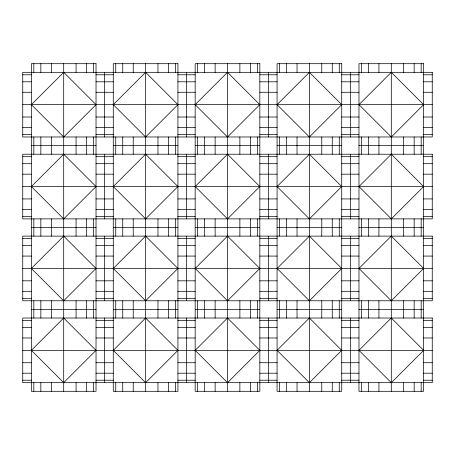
<?xml version="1.0" encoding="UTF-8"?>
<svg xmlns="http://www.w3.org/2000/svg" width="455" height="455" viewBox="0 0 455 455"><rect width="100%" height="100%" fill="white"/><g stroke="black" fill="none" stroke-linecap="round" stroke-linejoin="round"><path stroke-width="0.68" d="M22.75 74.779L31.372 74.779M96.028 74.779L113.272 74.779M177.928 74.779L195.172 74.779M259.828 74.779L277.072 74.779M341.728 74.779L358.972 74.779M423.628 74.779L432.25 74.779M22.75 81.792L31.372 81.792M96.028 81.792L113.272 81.792M177.928 81.792L195.172 81.792M259.828 81.792L277.072 81.792M341.728 81.792L358.972 81.792M423.628 81.792L432.25 81.792M22.75 92.28L31.372 92.28M96.028 92.28L113.272 92.28M177.928 92.28L195.172 92.28M259.828 92.28L277.072 92.28M341.728 92.28L358.972 92.28M423.628 92.28L432.25 92.28M22.75 104.65L432.25 104.65M22.75 117.02L31.372 117.02M96.028 117.02L113.272 117.02M177.928 117.02L195.172 117.02M259.828 117.02L277.072 117.02M341.728 117.02L358.972 117.02M423.628 117.02L432.25 117.02M22.75 127.508L31.372 127.508M96.028 127.508L113.272 127.508M177.928 127.508L195.172 127.508M259.828 127.508L277.072 127.508M341.728 127.508L358.972 127.508M423.628 127.508L432.25 127.508M22.75 134.521L31.372 134.521M96.028 134.521L113.272 134.521M177.928 134.521L195.172 134.521M259.828 134.521L277.072 134.521M341.728 134.521L358.972 134.521M423.628 134.521L432.25 134.521M31.372 145.6L96.028 145.6M113.272 145.6L177.928 145.6M195.172 145.6L259.828 145.6M277.072 145.6L341.728 145.6M358.972 145.6L423.628 145.6M22.75 156.679L31.372 156.679M96.028 156.679L113.272 156.679M177.928 156.679L195.172 156.679M259.828 156.679L277.072 156.679M341.728 156.679L358.972 156.679M423.628 156.679L432.25 156.679M22.75 163.692L31.372 163.692M96.028 163.692L113.272 163.692M177.928 163.692L195.172 163.692M259.828 163.692L277.072 163.692M341.728 163.692L358.972 163.692M423.628 163.692L432.25 163.692M22.75 174.18L31.372 174.18M96.028 174.18L113.272 174.18M177.928 174.18L195.172 174.18M259.828 174.18L277.072 174.18M341.728 174.18L358.972 174.18M423.628 174.18L432.25 174.18M22.75 186.55L432.25 186.55M22.75 198.92L31.372 198.92M96.028 198.92L113.272 198.92M177.928 198.92L195.172 198.92M259.828 198.92L277.072 198.92M341.728 198.92L358.972 198.92M423.628 198.92L432.25 198.92M22.75 209.408L31.372 209.408M96.028 209.408L113.272 209.408M177.928 209.408L195.172 209.408M259.828 209.408L277.072 209.408M341.728 209.408L358.972 209.408M423.628 209.408L432.25 209.408M22.75 216.421L31.372 216.421M96.028 216.421L113.272 216.421M177.928 216.421L195.172 216.421M259.828 216.421L277.072 216.421M341.728 216.421L358.972 216.421M423.628 216.421L432.25 216.421M31.372 227.5L96.028 227.5M113.272 227.5L177.928 227.5M195.172 227.5L259.828 227.5M277.072 227.5L341.728 227.5M358.972 227.5L423.628 227.5M22.75 238.579L31.372 238.579M96.028 238.579L113.272 238.579M177.928 238.579L195.172 238.579M259.828 238.579L277.072 238.579M341.728 238.579L358.972 238.579M423.628 238.579L432.25 238.579M22.75 245.592L31.372 245.592M96.028 245.592L113.272 245.592M177.928 245.592L195.172 245.592M259.828 245.592L277.072 245.592M341.728 245.592L358.972 245.592M423.628 245.592L432.25 245.592M22.75 256.08L31.372 256.08M96.028 256.08L113.272 256.08M177.928 256.08L195.172 256.08M259.828 256.08L277.072 256.08M341.728 256.08L358.972 256.08M423.628 256.08L432.25 256.08M22.75 268.45L432.25 268.45M22.75 280.82L31.372 280.82M96.028 280.82L113.272 280.82M177.928 280.82L195.172 280.82M259.828 280.82L277.072 280.82M341.728 280.82L358.972 280.82M423.628 280.82L432.25 280.82M22.75 291.308L31.372 291.308M96.028 291.308L113.272 291.308M177.928 291.308L195.172 291.308M259.828 291.308L277.072 291.308M341.728 291.308L358.972 291.308M423.628 291.308L432.25 291.308M22.75 298.321L31.372 298.321M96.028 298.321L113.272 298.321M177.928 298.321L195.172 298.321M259.828 298.321L277.072 298.321M341.728 298.321L358.972 298.321M423.628 298.321L432.25 298.321M31.372 309.4L96.028 309.4M113.272 309.4L177.928 309.4M195.172 309.4L259.828 309.4M277.072 309.4L341.728 309.4M358.972 309.4L423.628 309.4M22.75 320.479L31.372 320.479M96.028 320.479L113.272 320.479M177.928 320.479L195.172 320.479M259.828 320.479L277.072 320.479M341.728 320.479L358.972 320.479M423.628 320.479L432.25 320.479M22.75 327.492L31.372 327.492M96.028 327.492L113.272 327.492M177.928 327.492L195.172 327.492M259.828 327.492L277.072 327.492M341.728 327.492L358.972 327.492M423.628 327.492L432.25 327.492M22.75 337.98L31.372 337.98M96.028 337.98L113.272 337.98M177.928 337.98L195.172 337.98M259.828 337.98L277.072 337.98M341.728 337.98L358.972 337.98M423.628 337.98L432.25 337.98M22.75 350.35L432.25 350.35M22.75 362.72L31.372 362.72M96.028 362.72L113.272 362.72M177.928 362.72L195.172 362.72M259.828 362.72L277.072 362.72M341.728 362.72L358.972 362.72M423.628 362.72L432.25 362.72M22.75 373.208L31.372 373.208M96.028 373.208L113.272 373.208M177.928 373.208L195.172 373.208M259.828 373.208L277.072 373.208M341.728 373.208L358.972 373.208M423.628 373.208L432.25 373.208M22.75 380.221L31.372 380.221M96.028 380.221L113.272 380.221M177.928 380.221L195.172 380.221M259.828 380.221L277.072 380.221M341.728 380.221L358.972 380.221M423.628 380.221L432.25 380.221M421.171 63.7L421.171 72.322M421.171 136.978L421.171 154.222M421.171 218.878L421.171 236.122M421.171 300.778L421.171 318.022M421.171 382.678L421.171 391.3M414.158 63.7L414.158 72.322M414.158 136.978L414.158 154.222M414.158 218.878L414.158 236.122M414.158 300.778L414.158 318.022M414.158 382.678L414.158 391.3M403.67 63.7L403.67 72.322M403.67 136.978L403.67 154.222M403.67 218.878L403.67 236.122M403.67 300.778L403.67 318.022M403.67 382.678L403.67 391.3M391.3 63.7L391.3 391.3M378.93 63.7L378.93 72.322M378.93 136.978L378.93 154.222M378.93 218.878L378.93 236.122M378.93 300.778L378.93 318.022M378.93 382.678L378.93 391.3M368.442 63.7L368.442 72.322M368.442 136.978L368.442 154.222M368.442 218.878L368.442 236.122M368.442 300.778L368.442 318.022M368.442 382.678L368.442 391.3M361.429 63.7L361.429 72.322M361.429 136.978L361.429 154.222M361.429 218.878L361.429 236.122M361.429 300.778L361.429 318.022M361.429 382.678L361.429 391.3M350.35 72.322L350.35 136.978M350.35 154.222L350.35 218.878M350.35 236.122L350.35 300.778M350.35 318.022L350.35 382.678M339.271 63.7L339.271 72.322M339.271 136.978L339.271 154.222M339.271 218.878L339.271 236.122M339.271 300.778L339.271 318.022M339.271 382.678L339.271 391.3M332.258 63.7L332.258 72.322M332.258 136.978L332.258 154.222M332.258 218.878L332.258 236.122M332.258 300.778L332.258 318.022M332.258 382.678L332.258 391.3M321.77 63.7L321.77 72.322M321.77 136.978L321.77 154.222M321.77 218.878L321.77 236.122M321.77 300.778L321.77 318.022M321.77 382.678L321.77 391.3M309.4 63.7L309.4 391.3M297.03 63.7L297.03 72.322M297.03 136.978L297.03 154.222M297.03 218.878L297.03 236.122M297.03 300.778L297.03 318.022M297.03 382.678L297.03 391.3M286.542 63.7L286.542 72.322M286.542 136.978L286.542 154.222M286.542 218.878L286.542 236.122M286.542 300.778L286.542 318.022M286.542 382.678L286.542 391.3M279.529 63.7L279.529 72.322M279.529 136.978L279.529 154.222M279.529 218.878L279.529 236.122M279.529 300.778L279.529 318.022M279.529 382.678L279.529 391.3M268.45 72.322L268.45 136.978M268.45 154.222L268.45 218.878M268.45 236.122L268.45 300.778M268.45 318.022L268.45 382.678M257.371 63.7L257.371 72.322M257.371 136.978L257.371 154.222M257.371 218.878L257.371 236.122M257.371 300.778L257.371 318.022M257.371 382.678L257.371 391.3M250.358 63.7L250.358 72.322M250.358 136.978L250.358 154.222M250.358 218.878L250.358 236.122M250.358 300.778L250.358 318.022M250.358 382.678L250.358 391.3M239.87 63.7L239.87 72.322M239.87 136.978L239.87 154.222M239.87 218.878L239.87 236.122M239.87 300.778L239.87 318.022M239.87 382.678L239.87 391.3M227.5 63.7L227.5 391.3M215.13 63.7L215.13 72.322M215.13 136.978L215.13 154.222M215.13 218.878L215.13 236.122M215.13 300.778L215.13 318.022M215.13 382.678L215.13 391.3M204.642 63.7L204.642 72.322M204.642 136.978L204.642 154.222M204.642 218.878L204.642 236.122M204.642 300.778L204.642 318.022M204.642 382.678L204.642 391.3M197.629 63.7L197.629 72.322M197.629 136.978L197.629 154.222M197.629 218.878L197.629 236.122M197.629 300.778L197.629 318.022M197.629 382.678L197.629 391.3M186.55 72.322L186.55 136.978M186.55 154.222L186.55 218.878M186.55 236.122L186.55 300.778M186.55 318.022L186.55 382.678M175.471 63.7L175.471 72.322M175.471 136.978L175.471 154.222M175.471 218.878L175.471 236.122M175.471 300.778L175.471 318.022M175.471 382.678L175.471 391.3M168.458 63.7L168.458 72.322M168.458 136.978L168.458 154.222M168.458 218.878L168.458 236.122M168.458 300.778L168.458 318.022M168.458 382.678L168.458 391.3M157.97 63.7L157.97 72.322M157.97 136.978L157.97 154.222M157.97 218.878L157.97 236.122M157.97 300.778L157.97 318.022M157.97 382.678L157.97 391.3M145.6 63.7L145.6 391.3M133.23 63.7L133.23 72.322M133.23 136.978L133.23 154.222M133.23 218.878L133.23 236.122M133.23 300.778L133.23 318.022M133.23 382.678L133.23 391.3M122.742 63.7L122.742 72.322M122.742 136.978L122.742 154.222M122.742 218.878L122.742 236.122M122.742 300.778L122.742 318.022M122.742 382.678L122.742 391.3M115.729 63.7L115.729 72.322M115.729 136.978L115.729 154.222M115.729 218.878L115.729 236.122M115.729 300.778L115.729 318.022M115.729 382.678L115.729 391.3M104.65 72.322L104.65 136.978M104.65 154.222L104.65 218.878M104.65 236.122L104.65 300.778M104.65 318.022L104.65 382.678M93.571 63.7L93.571 72.322M93.571 136.978L93.571 154.222M93.571 218.878L93.571 236.122M93.571 300.778L93.571 318.022M93.571 382.678L93.571 391.3M86.558 63.7L86.558 72.322M86.558 136.978L86.558 154.222M86.558 218.878L86.558 236.122M86.558 300.778L86.558 318.022M86.558 382.678L86.558 391.3M76.07 63.7L76.07 72.322M76.07 136.978L76.07 154.222M76.07 218.878L76.07 236.122M76.07 300.778L76.07 318.022M76.07 382.678L76.07 391.3M63.7 63.7L63.7 391.3M51.33 63.7L51.33 72.322M51.33 136.978L51.33 154.222M51.33 218.878L51.33 236.122M51.33 300.778L51.33 318.022M51.33 382.678L51.33 391.3M40.842 63.7L40.842 72.322M40.842 136.978L40.842 154.222M40.842 218.878L40.842 236.122M40.842 300.778L40.842 318.022M40.842 382.678L40.842 391.3M33.829 63.7L33.829 72.322M33.829 136.978L33.829 154.222M33.829 218.878L33.829 236.122M33.829 300.778L33.829 318.022M33.829 382.678L33.829 391.3M63.7 72.322L31.372 104.65L63.7 136.978L96.028 104.65L63.7 72.322M63.7 154.222L31.372 186.55L63.7 218.878L96.028 186.55L63.7 154.222M145.6 72.322L113.272 104.65L145.6 136.978L177.928 104.65L145.6 72.322M63.7 236.122L31.372 268.45L63.7 300.778L96.028 268.45L63.7 236.122M145.6 154.222L113.272 186.55L145.6 218.878L177.928 186.55L145.6 154.222M227.5 72.322L195.172 104.65L227.5 136.978L259.828 104.65L227.5 72.322M63.7 318.022L31.372 350.35L63.7 382.678L96.028 350.35L63.7 318.022M145.6 236.122L113.272 268.45L145.6 300.778L177.928 268.45L145.6 236.122M227.5 154.222L195.172 186.55L227.5 218.878L259.828 186.55L227.5 154.222M309.4 72.322L277.072 104.65L309.4 136.978L341.728 104.65L309.4 72.322M145.6 318.022L113.272 350.35L145.6 382.678L177.928 350.35L145.6 318.022M227.5 236.122L195.172 268.45L227.5 300.778L259.828 268.45L227.5 236.122M309.4 154.222L277.072 186.55L309.4 218.878L341.728 186.55L309.4 154.222M391.3 72.322L358.972 104.65L391.3 136.978L423.628 104.65L391.3 72.322M227.5 318.022L195.172 350.35L227.5 382.678L259.828 350.35L227.5 318.022M309.4 236.122L277.072 268.45L309.4 300.778L341.728 268.45L309.4 236.122M391.3 154.222L358.972 186.55L391.3 218.878L423.628 186.55L391.3 154.222M309.4 318.022L277.072 350.35L309.4 382.678L341.728 350.35L309.4 318.022M391.3 236.122L358.972 268.45L391.3 300.778L423.628 268.45L391.3 236.122M391.3 318.022L358.972 350.35L391.3 382.678L423.628 350.35L391.3 318.022M96.028 63.7L31.372 63.7L31.372 391.3L96.028 391.3L96.028 63.7M177.928 63.7L113.272 63.7L113.272 391.3L177.928 391.3L177.928 63.7M259.828 63.7L195.172 63.7L195.172 391.3L259.828 391.3L259.828 63.7M341.728 63.7L277.072 63.7L277.072 391.3L341.728 391.3L341.728 63.7M423.628 63.7L358.972 63.7L358.972 391.3L423.628 391.3L423.628 63.7M432.25 72.322L22.75 72.322L22.75 136.978L432.25 136.978L432.25 72.322M432.25 154.222L22.75 154.222L22.75 218.878L432.25 218.878L432.25 154.222M432.25 236.122L22.75 236.122L22.75 300.778L432.25 300.778L432.25 236.122M432.25 318.022L22.75 318.022L22.75 382.678L432.25 382.678L432.25 318.022"/></g></svg>
